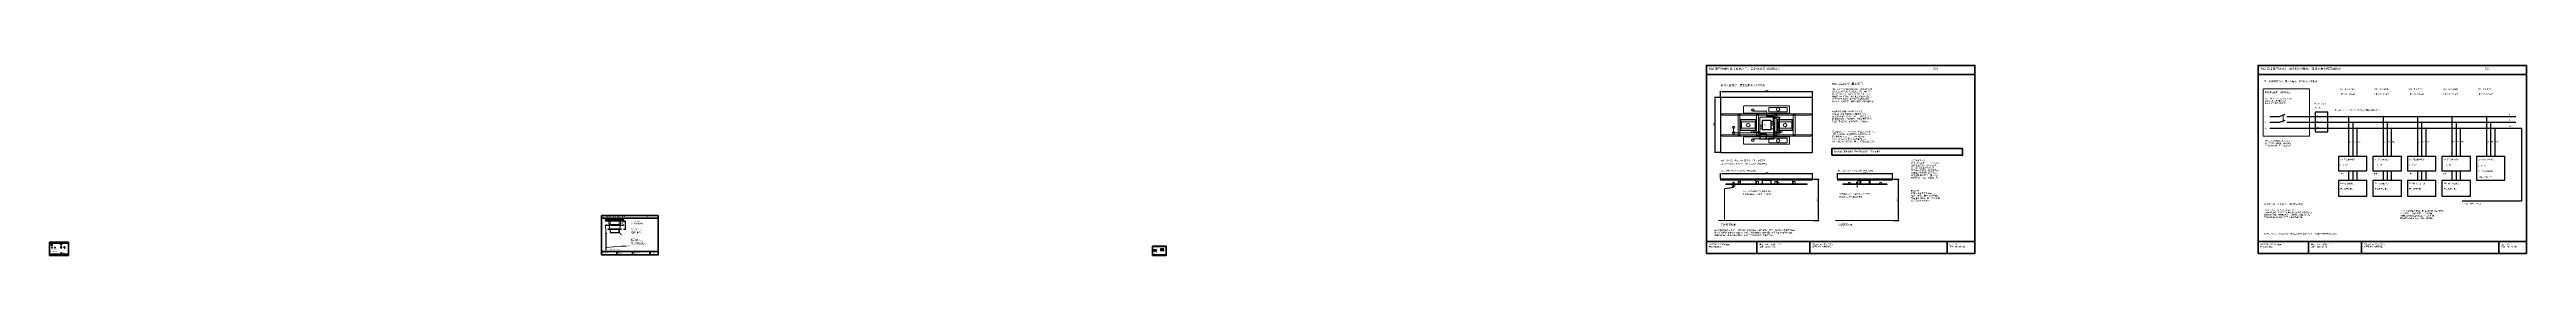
# Model space of a CAD drawing. Header units: millimetres. Extents: x 50 to 432208, y 2 to 4150.
# Drawn here: x 324005 to 377890, y 2 to 4150 of the extents above; entities that cross this region are included whole.
import ezdxf

# ---------------------------------------------------------------- set-up
doc = ezdxf.new("R2010")
doc.units = ezdxf.units.MM
doc.linetypes.add('CENTER', pattern=[5.08, 3.175, -0.635, 0.635, -0.635])
doc.linetypes.add('DASHED', pattern=[1.524, 1.27, -0.254])
for name, color, linetype, lineweight in [('CENTER', 8, 'CENTER', 13), ('DIM', 7, 'Continuous', 13), ('FRAME', 7, 'Continuous', 35), ('HATCH', 8, 'Continuous', 9), ('HIDDEN', 8, 'DASHED', 13), ('NOTE', 7, 'Continuous', 18), ('OUTLINE', 7, 'Continuous', 25)]:
    doc.layers.add(name, color=color, linetype=linetype, lineweight=lineweight)
doc.styles.add('CN', font='Arial Unicode.ttf')
doc.dimstyles.new('D0_5', dxfattribs={"dimtxt": 1.5, "dimasz": 1.1, "dimexe": 0.6, "dimexo": 0.5, "dimgap": 0.4, "dimtad": 1, "dimdsep": 46, "dimtxsty": 'CN', "dimcen": 2.5, "dimclrd": 7, "dimclre": 7, "dimclrt": 7, "dimazin": 3, "dimtfac": 1, "dimtmove": 0, "dimatfit": 3})
doc.dimstyles.new('D1', dxfattribs={"dimtxt": 3, "dimasz": 2.2, "dimexe": 1.2, "dimexo": 1, "dimgap": 0.8, "dimtad": 1, "dimdsep": 46, "dimtxsty": 'CN', "dimcen": 2.5, "dimclrd": 7, "dimclre": 7, "dimclrt": 7, "dimazin": 3, "dimtfac": 1, "dimtmove": 0, "dimatfit": 3})
doc.dimstyles.new('D10', dxfattribs={"dimtxt": 30, "dimasz": 22, "dimexe": 12, "dimexo": 10, "dimgap": 8, "dimtad": 1, "dimdsep": 46, "dimtxsty": 'CN', "dimcen": 2.5, "dimclrd": 7, "dimclre": 7, "dimclrt": 7, "dimazin": 3, "dimtfac": 1, "dimtmove": 0, "dimatfit": 3})
doc.dimstyles.new('D3', dxfattribs={"dimtxt": 9, "dimasz": 6.6, "dimexe": 3.6, "dimexo": 3, "dimgap": 2.4, "dimtad": 1, "dimdsep": 46, "dimtxsty": 'CN', "dimcen": 2.5, "dimclrd": 7, "dimclre": 7, "dimclrt": 7, "dimazin": 3, "dimtfac": 1, "dimtmove": 0, "dimatfit": 3})

msp = doc.modelspace()

# ---------------------------------------------------------------- hatches: boundary and pattern name
at = {"layer": 'HATCH'}
h = msp.add_hatch(dxfattribs=at)
h.set_pattern_fill('ANSI31', scale=0.7, angle=45)
h.paths.add_polyline_path([(324322, 174), (324323.5, 174), (324323.5, 190.8), (324332.5, 190.8), (324332.5, 174), (324334, 174), (324334, 192.3), (324322, 192.3)])
h = msp.add_hatch(dxfattribs=at)
h.set_pattern_fill('ANSI31', scale=0.35, angle=45)
h.paths.add_polyline_path([(348024, 108), (348051, 108), (348051, 126), (348024, 126)])
h = msp.add_hatch(dxfattribs=at)
h.set_pattern_fill('ANSI31', scale=0.35, angle=45)
h.paths.add_polyline_path([(348051, 120), (348052, 120), (348052, 122), (348062, 122), (348062, 120), (348063, 120), (348063, 126), (348051, 126)])
h = msp.add_hatch(dxfattribs=at)
h.set_pattern_fill('ANSI31', scale=0.35, angle=45)
h.paths.add_polyline_path([(348063, 108), (348082, 108), (348082, 126), (348063, 126)])

# ---------------------------------------------------------------- linework, layer by layer
at = {"layer": 'CENTER'}
for p, q in [((361335, 3094), (361385, 3094)), ((361335, 2606), (361385, 2606)), ((336100, 661.25), (336110, 478.523)), ((336170, 753.25), (336190, 575.799)), ((336430, 753.25), (336410, 575.799)), ((360315, 770), (362405, 770)), ((362855, 770), (364145, 770)), ((348057, 88), (348057, 129))]:
    msp.add_line(p, q, dxfattribs=at)
for points in [[(361460, 2930), (361520, 2930), (361520, 2680), (360640, 2680), (360640, 2800), (360640, 2800)], [(360640, 2680), (360640, 2680), (360670, 2680), (361210, 2680), (361210, 2770), (361260, 2770)], [(361260, 2810), (361210, 2810), (361210, 2705), (361080, 2705), (361050, 2705)], [(361460, 2890), (361510, 2890), (361510, 3045), (361360, 3045), (361360, 3065), (361360, 3094), (361360, 3150), (361060, 3150), (361060, 3180)], [(361260, 2850), (361210, 2850), (361210, 2655), (361360, 2655), (361360, 2635), (361360, 2606), (361360, 2550), (361060, 2550), (361060, 2520)], [(361460, 2850), (361500, 2850), (361500, 3010), (361540, 3010)], [(361460, 2770), (361510, 2770), (361510, 2705), (361640, 2705), (361670, 2705)], [(363330, 1490), (363330, 1552), (363330, 1604), (363360, 1635), (363400, 1635)], [(360440, 790), (360440, 1460), (360640, 1490), (360640, 1552)]]:
    msp.add_lwpolyline(points, dxfattribs=at)
msp.add_circle((348207, 125), 6, dxfattribs=at)
at = {"layer": 'DIM'}
for points in [[(336110, 180), (336440, 210), (336550, 210)], [(336400, 530), (336430, 460), (336430, 460)], [(348057, 92), (348086, 81), (348086, 81)], [(348063, 119), (348075, 137), (348075, 137)], [(348063, 105), (348087, 98), (348087, 98)]]:
    msp.add_lwpolyline(points, dxfattribs=at)
for centre, radius in [((336110, 180), 1.5), ((336400, 530), 1.5), ((348057, 92), 0.25), ((348063, 119), 0.25), ((348063, 105), 0.25)]:
    msp.add_circle(centre, radius, dxfattribs=at)
at = {"layer": 'FRAME'}
for p, q in [((360050, 3950), (365890, 3950)), ((372050, 3950), (377890, 3950)), ((336015, 816), (337245, 816)), ((324005, 272), (324415, 272)), ((324005, 31), (324415, 31)), ((324115, 5), (324115, 31)), ((324230, 5), (324230, 31)), ((324355, 5), (324355, 31)), ((336015, 93), (337245, 93)), ((336345, 15), (336345, 93)), ((336690, 15), (336690, 93)), ((337065, 15), (337065, 93)), ((348002.5, 197.5), (348294.5, 197.5)), ((348002.5, 15.5), (348294.5, 15.5)), ((348057.5, 2.5), (348057.5, 15.5)), ((348115, 2.5), (348115, 15.5)), ((348264.5, 2.5), (348264.5, 15.5)), ((360050, 310), (365890, 310)), ((361150, 50), (361150, 310)), ((362300, 50), (362300, 310)), ((365290, 50), (365290, 310)), ((372050, 310), (377890, 310)), ((373150, 50), (373150, 310)), ((374300, 50), (374300, 310)), ((377290, 50), (377290, 310))]:
    msp.add_line(p, q, dxfattribs=at)
for points in [[(360050, 50), (365890, 50), (365890, 4150), (360050, 4150)], [(372050, 50), (377890, 50), (377890, 4150), (372050, 4150)], [(362780, 2190), (365620, 2190), (365620, 2340), (362780, 2340)], [(336015, 15), (337245, 15), (337245, 876), (336015, 876)], [(324005, 5), (324415, 5), (324415, 292), (324005, 292)], [(348002.5, 2.5), (348294.5, 2.5), (348294.5, 207.5), (348002.5, 207.5)]]:
    msp.add_lwpolyline(points, close=True, dxfattribs=at)
at = {"layer": 'HIDDEN'}
for p, q in [((372600, 2910), (372600, 3090)), ((324243, 244.5), (324273, 244.5)), ((324243, 235.5), (324273, 235.5)), ((324243, 190.8), (324273, 190.8)), ((324268, 42), (324268, 66)), ((348051, 122), (348063, 122)), ((348054, 108), (348054, 120)), ((348060, 108), (348060, 120)), ((348172, 137), (348247, 137))]:
    msp.add_line(p, q, dxfattribs=at)
for points in [[(360860, 3110), (361860, 3110), (361860, 3270), (360860, 3270)], [(361410, 3135), (361810, 3135), (361810, 3235), (361410, 3235)], [(372160, 2610), (373170, 2610), (373170, 3640), (372160, 3640)], [(360388.5, 3065), (362331.5, 3065), (362331.5, 3095), (360388.5, 3095)], [(360730, 3086), (360790, 3086), (360790, 3089), (360730, 3089)], [(360740, 2614), (360780, 2614), (360780, 3086), (360740, 3086)], [(360810, 2780), (361110, 2780), (361110, 2920), (360810, 2920)], [(361130, 3086), (361190, 3086), (361190, 3089), (361130, 3089)], [(361140, 2614), (361180, 2614), (361180, 3086), (361140, 3086)], [(361210, 2680), (361510, 2680), (361510, 3020), (361210, 3020)], [(361530, 3086), (361590, 3086), (361590, 3089), (361530, 3089)], [(361540, 2614), (361580, 2614), (361580, 3086), (361540, 3086)], [(361610, 2780), (361910, 2780), (361910, 2920), (361610, 2920)], [(361930, 3086), (361990, 3086), (361990, 3089), (361930, 3089)], [(361940, 2614), (361980, 2614), (361980, 3086), (361940, 3086)], [(360388.5, 2605), (362331.5, 2605), (362331.5, 2635), (360388.5, 2635)], [(360730, 2611), (360790, 2611), (360790, 2614), (360730, 2614)], [(360860, 2430), (361860, 2430), (361860, 2590), (360860, 2590)], [(361130, 2611), (361190, 2611), (361190, 2614), (361130, 2614)], [(361410, 2465), (361810, 2465), (361810, 2565), (361410, 2565)], [(361530, 2611), (361590, 2611), (361590, 2614), (361530, 2614)], [(361930, 2611), (361990, 2611), (361990, 2614), (361930, 2614)], [(360740, 1568), (360780, 1568), (360780, 1618), (360740, 1618)], [(360795, 1556), (361125, 1556), (361125, 1652), (360795, 1652)], [(361140, 1568), (361180, 1568), (361180, 1618), (361140, 1618)], [(361540, 1568), (361580, 1568), (361580, 1618), (361540, 1618)], [(361595, 1556), (361925, 1556), (361925, 1652), (361595, 1652)], [(361940, 1568), (361980, 1568), (361980, 1618), (361940, 1618)], [(363385, 1556), (363615, 1556), (363615, 1652), (363385, 1652)], [(360475.3, 1552), (362244.7, 1552), (362244.7, 1567), (360475.3, 1567)], [(360624.4, 1552), (360655.6, 1552), (360655.6, 1604), (360624.4, 1604)], [(363015.3, 1552), (363984.7, 1552), (363984.7, 1567), (363015.3, 1567)], [(363318.25, 1552), (363341.75, 1552), (363341.75, 1604), (363318.25, 1604)], [(336110, 660.5), (336490, 660.5), (336490, 662), (336110, 662)], [(336150, 752), (336450, 752), (336450, 754), (336150, 754)], [(336200, 680), (336400, 680), (336400, 750), (336200, 750)], [(324242, 60.5), (324265.4, 60.5), (324265.4, 62), (324242, 62)], [(348054.5, 97.4), (348059.5, 97.4), (348059.5, 100.4), (348054.5, 100.4)], [(348187, 112), (348227, 112), (348227, 152), (348187, 152)]]:
    msp.add_lwpolyline(points, close=True, dxfattribs=at)
at = {"layer": 'NOTE'}
for centre, radius in [((360640, 2800), 26), ((360640, 2680), 26), ((360960, 2850), 39), ((361050, 2705), 26), ((361060, 3180), 26), ((361540, 3010), 25), ((361610, 3190), 37), ((361670, 2705), 26), ((361760, 2850), 39), ((361060, 2520), 26), ((361610, 2510), 37), ((360640, 1530), 28), ((361610, 1577), 24), ((363160, 1577), 24), ((363840, 1577), 24)]:
    msp.add_circle(centre, radius, dxfattribs=at)
at = {"layer": 'OUTLINE'}
for p, q in [((360360, 3435), (360360, 2265)), ((362345, 3450), (360375, 3450)), ((362360, 2265), (362360, 3435)), ((372310, 3040), (372520, 3040)), ((372310, 2910), (372520, 2910)), ((372310, 2780), (372520, 2780)), ((372520, 3040), (372640, 3090)), ((372520, 2910), (372640, 2960)), ((372520, 2780), (373170, 2780)), ((372680, 3040), (373170, 3040)), ((372680, 2910), (373170, 2910)), ((373170, 3040), (377660, 3040)), ((373170, 2910), (377660, 2910)), ((373170, 2780), (377660, 2780)), ((374020, 3040), (374020, 2160)), ((374110, 2910), (374110, 2160)), ((374200, 2780), (374200, 2160)), ((374770, 3040), (374770, 2160)), ((374860, 2910), (374860, 2160)), ((374950, 2780), (374950, 2160)), ((375520, 3040), (375520, 2160)), ((375610, 2910), (375610, 2160)), ((375700, 2780), (375700, 2160)), ((376270, 3040), (376270, 2160)), ((376360, 2910), (376360, 2160)), ((376450, 2780), (376450, 2160)), ((377020, 3040), (377020, 2160)), ((377110, 2910), (377110, 2160)), ((377200, 2780), (377200, 2160)), ((377630, 2780), (377780, 2780)), ((377780, 2780), (377780, 1190)), ((360375, 2250), (362345, 2250)), ((374020, 1850), (374020, 1640)), ((374110, 1850), (374110, 1640)), ((374200, 1850), (374200, 1640)), ((374770, 1850), (374770, 1640)), ((374860, 1850), (374860, 1640)), ((374950, 1850), (374950, 1640)), ((375520, 1850), (375520, 1640)), ((375610, 1850), (375610, 1640)), ((375700, 1850), (375700, 1640)), ((376270, 1850), (376270, 1640)), ((376360, 1850), (376360, 1640)), ((376450, 1850), (376450, 1640)), ((377780, 1190), (376490, 1190)), ((348172, 152), (348247, 152))]:
    msp.add_line(p, q, dxfattribs=at)
for points in [[(360795, 2735), (361125, 2735), (361125, 2965), (360795, 2965)], [(361260, 2750), (361460, 2750), (361460, 2950), (361260, 2950)], [(361595, 2735), (361925, 2735), (361925, 2965), (361595, 2965)], [(373290, 2700), (373570, 2700), (373570, 3130), (373290, 3130)], [(373800, 1850), (374420, 1850), (374420, 2160), (373800, 2160)], [(374550, 1850), (375170, 1850), (375170, 2160), (374550, 2160)], [(375300, 1850), (375920, 1850), (375920, 2160), (375300, 2160)], [(376050, 1850), (376670, 1850), (376670, 2160), (376050, 2160)], [(376800, 1650), (377420, 1650), (377420, 2160), (376800, 2160)], [(360360, 1652), (362360, 1652), (362360, 1670), (360360, 1670)], [(361260, 1570), (361460, 1570), (361460, 1640), (361260, 1640)], [(362900, 1652), (364100, 1652), (364100, 1670), (362900, 1670)], [(363400, 1570), (363600, 1570), (363600, 1640), (363400, 1640)], [(373800, 1300), (374420, 1300), (374420, 1640), (373800, 1640)], [(374550, 1300), (375170, 1300), (375170, 1640), (374550, 1640)], [(375300, 1300), (375920, 1300), (375920, 1640), (375300, 1640)], [(376050, 1300), (376670, 1300), (376670, 1640), (376050, 1640)], [(336100, 762), (336500, 762), (336500, 780), (336100, 780)], [(336100, 662), (336130, 662), (336130, 663), (336100, 663)], [(336150, 576.549), (336450, 576.549), (336450, 578.549), (336150, 578.549)], [(336200, 504.549), (336400, 504.549), (336400, 574.549), (336200, 574.549)], [(336470, 662), (336500, 662), (336500, 663), (336470, 663)], [(324048, 220), (324068, 220), (324068, 240), (324048, 240)], [(324048, 174), (324068, 174), (324068, 176), (324048, 176)], [(324115, 174), (324135, 174), (324135, 176), (324115, 176)], [(324243, 234), (324273, 234), (324273, 246), (324243, 246)], [(324243, 174), (324273, 174), (324273, 192.3), (324243, 192.3)], [(324255, 42), (324256.5, 42), (324256.5, 58.8), (324265.5, 58.8), (324265.5, 42), (324267, 42), (324267, 60.3), (324255, 60.3)], [(324322, 174), (324323.5, 174), (324323.5, 190.8), (324332.5, 190.8), (324332.5, 174), (324334, 174), (324334, 192.3), (324322, 192.3)], [(336109.25, 128.523), (336110.75, 128.523), (336110.75, 508.523), (336109.25, 508.523)], [(348024, 108), (348082, 108), (348082, 126), (348024, 126)], [(348036, 105), (348076, 105), (348076, 108), (348036, 108)], [(348051, 108), (348063, 108), (348063, 120), (348051, 120)], [(348051, 103.4), (348063, 103.4), (348063, 105), (348051, 105)], [(348052, 97.4), (348062, 97.4), (348062, 103.4), (348052, 103.4)], [(348054, 103.4), (348060, 103.4), (348060, 115.4), (348054, 115.4)], [(348172, 112), (348247, 112), (348247, 152), (348172, 152)]]:
    msp.add_lwpolyline(points, close=True, dxfattribs=at)
for centre, radius in [((361360, 3094), 10), ((374020, 3040), 7), ((374110, 2910), 7), ((374200, 2780), 7), ((374770, 3040), 7), ((374860, 2910), 7), ((374950, 2780), 7), ((375520, 3040), 7), ((375610, 2910), 7), ((375700, 2780), 7), ((376270, 3040), 7), ((376360, 2910), 7), ((376450, 2780), 7), ((377020, 3040), 7), ((377110, 2910), 7), ((377200, 2780), 7), ((361360, 2606), 10), ((336100, 661.25), 2.65), ((336170, 753.25), 2.65), ((336190, 575.799), 2.65), ((336410, 575.799), 2.65), ((336430, 753.25), 2.65), ((336460, 715), 3.25), ((324058, 230), 3.5), ((336110, 478.523), 2.65), ((348207, 125), 3.3)]:
    msp.add_circle(centre, radius, dxfattribs=at)
for centre, start, end in [((360375, 3435), 90, 180), ((362345, 3435), 0, 90), ((360375, 2265), 180, 270), ((362345, 2265), 270, 360)]:
    msp.add_arc(centre, 15, start, end, dxfattribs=at)

# ---------------------------------------------------------------- texts
at = {"layer": 'NOTE', "attachment_point": 1, "style": 'CN'}
for s, insert, char_height, width in [('R02 电气物理布线｜成品入口、五末端及三向检修位置', (360100, 4100), 46, 4840), ('R02 安装控制与真实接口', (362780, 3770), 43, 2840), ('E01', (364990, 4100), 40, 900), ('R02 五路电气原理｜L/N/PE分别接线，连接示意不按空间比例', (372100, 4100), 46, 4840), ('同一电源并联供电；圆点为接点，无圆点交叉不相连', (372180, 3820), 36, 5500), ('E02', (376990, 4100), 40, 900), ('俯视安装投影｜桌面左前角为XY原点', (360360, 3740), 42, 2280), ('JB1：Hammond1557HA2GY，200×200×70；\\PX900..1100/Y500..700/Z800..870，盖向下。\\P中央窗300×340：X850..1150/Y430..770；\\P箱固定于可下放板，两条独立防坠线见S10。\\P侧接头各突出≤30；维护线余量初设≥250，\\P按175.45下放行程、弯曲半径及首件轨迹核定。', (362780, 3650), 32, 2820), ('QF0：过流≤10A＋Type A 30mA\\P曲线/分断/上下级配合待核\\P本框不表示现场已经安装', (372200, 3440), 29, 940), ('现场供电边界｜待现场核定', (372200, 3580), 33, 940), ('X0 / C14入口', (373270, 3330), 30, 450), ('10A上限', (373270, 3240), 27, 430), ('W1：3×1.5mm²', (373830, 3650), 32, 670), ('L棕 / N蓝 / PE黄绿', (373830, 3540), 28, 670), ('W2：3×1.5mm²', (374580, 3650), 32, 670), ('L棕 / N蓝 / PE黄绿', (374580, 3540), 28, 670), ('W3：3×1.5mm²', (375330, 3650), 32, 670), ('L棕 / N蓝 / PE黄绿', (375330, 3540), 28, 670), ('W4：3×1.5mm²', (376080, 3650), 32, 670), ('L棕 / N蓝 / PE黄绿', (376080, 3540), 28, 670), ('W5：3×1.5mm²', (376830, 3650), 32, 670), ('L棕 / N蓝 / PE黄绿', (376830, 3540), 28, 670), ('X5', (360617.9, 2811.7), 17.16, 44.2), ('E1', (360926.85, 2867.55), 25.74, 66.3), ('X1', (361027.9, 2716.7), 17.16, 44.2), ('X4', (361037.9, 3191.7), 17.16, 44.2), ('JB1', (361280, 2875), 28, 170), ('PE', (361518.75, 3021.25), 16.5, 42.5), ('E2', (361578.55, 3206.65), 24.42, 62.9), ('X2', (361647.9, 2716.7), 17.16, 44.2), ('E1', (361726.85, 2867.55), 25.74, 66.3), ('A05两盒及桌面排插全部留在钢架；\\P移走用户设备/穿孔线后可单独拆木面。\\PX1/X2供两盒；X3/X4供两门；X5安全五孔。\\P四排插各接独立固定插座，均保留原装插头。\\P插座及固定器按厂家外形/插头实插选定。', (362780, 3160), 32, 2820), ('梁上过线层Z848..882净34；护管实际外径≤25，\\P暂取中心Z865，须校核弯头/线夹最大外廓。\\P两C腹板各φ20护口孔，X1000/Z842；\\PY355..357及843..845，仅护套线穿孔。\\PX0：X280/Y430/Z782，朝下；切口及罩见S04。', (362780, 2720), 32, 2820), ('L', (372190, 3055), 26, 100), ('N', (372190, 2925), 26, 100), ('PE', (372190, 2795), 26, 100), ('L', (373340, 3070), 24, 140), ('N', (373340, 2940), 24, 140), ('PE', (373340, 2810), 24, 140), ('JB1母线：XL0~5 / XN0~5 / XPE0~6；完整夹持点见E03', (373720, 3190), 28, 4040), ('L', (377510, 3100), 28, 190), ('N', (377510, 2970), 28, 190), ('PE', (377510, 2840), 28, 190), ('X0', (360617.9, 2691.7), 17.16, 44.2), ('X3', (361037.9, 2531.7), 17.16, 44.2), ('E2', (361578.55, 2526.65), 24.42, 62.9), ('图示路径须首件通路/门启闭核验后定长；非开槽指令', (362820, 2290), 31, 2750), ('现场10A接地插座→P0成品线\\P3×1.5mm²；只保留一处总进线\\PX0可拔总插接；PE不经主触点', (372200, 2520), 30, 1020), ('L1', (374035, 2500), 24, 180), ('N1', (374125, 2500), 24, 180), ('PE1', (374215, 2500), 24, 180), ('L2', (374785, 2500), 24, 180), ('N2', (374875, 2500), 24, 180), ('PE2', (374965, 2500), 24, 180), ('L3', (375535, 2500), 24, 180), ('N3', (375625, 2500), 24, 180), ('PE3', (375715, 2500), 24, 180), ('L4', (376285, 2500), 24, 180), ('N4', (376375, 2500), 24, 180), ('PE4', (376465, 2500), 24, 180), ('L5', (377035, 2500), 24, 180), ('N5', (377125, 2500), 24, 180), ('PE5', (377215, 2500), 24, 180), ('JB1：Z800..870；检修口Z782；桌面底Z882', (360360, 1870), 28, 2280), ('X1~X5仅安装区；成品外形、插头及弯线净空须实物核验', (360360, 2015), 29, 2500), ('实线：盒外廓；虚线：检修口/钢件；点划：线束路径', (360360, 2090), 30, 2380), ('JB1：Z800..870；检修口Z782；桌面底Z882', (362900, 1870), 28, 1480), ('入口附件已定型\\PRC320-03后罩：31.2×23.5×51。\\P罩包络至Z834，线外径≤8.5；\\PTE735278全绝缘快接3只。\\P罩/快接不作抗拉，独立夹护套。\\P门排插总包络400×100×86.5，\\P含固定器/用户插头，顶≤Z870。\\P到货尺对和实插，不冒充厂尺。', (364500, 2090), 32, 1250), ('插接', (373820, 1800), 24, 570), ('X1  固定接地插座', (373840, 2110), 31, 570), ('L   N   PE', (373840, 1990), 28, 570), ('插接', (374570, 1800), 24, 570), ('X2  固定接地插座', (374590, 2110), 31, 570), ('L   N   PE', (374590, 1990), 28, 570), ('插接', (375320, 1800), 24, 570), ('X3  固定接地插座', (375340, 2110), 31, 570), ('L   N   PE', (375340, 1990), 28, 570), ('插接', (376070, 1800), 24, 570), ('X4  固定接地插座', (376090, 2110), 31, 570), ('L   N   PE', (376090, 1990), 28, 570), ('X5 / E03 安全五孔', (376840, 2110), 31, 570), ('第五支路直接端接', (376840, 1860), 28, 570), ('负载插头直插本体', (376840, 1730), 26, 570), ('L   N   PE', (376840, 1980), 28, 570), ('X0', (360616.2, 1542.6), 18.48, 47.6), ('取消腿内穿线；X0朝下、始终可达', (360840, 1355), 30, 1640), ('R02：成品进线沿腿外侧线夹固定', (360840, 1420), 30, 1640), ('E2', (361589.6, 1587.8), 15.84, 40.8), ('两门排插原装线留活动余量', (362940, 1300), 30, 1400), ('中央盒盖向下；防坠下放见S10/E03', (362940, 1365), 30, 1400), ('E2', (363139.6, 1587.8), 15.84, 40.8), ('E2', (363819.6, 1587.8), 15.84, 40.8), ('断电边界\\P现场QF0未视为已安装。\\P电流、曲线、漏保和分断待核。\\P整桌预算见E02，实际负载待测。\\P拆桌面前拔总进线P0。', (364500, 1430), 32, 1250), ('总电流预算（现场填入，非额定总功率）', (372180, 1140), 35, 2580), ('原装线/原装插头', (373840, 1470), 28, 560), ('E01 左桌面排插', (373840, 1590), 30, 560), ('原装线/原装插头', (374590, 1470), 28, 560), ('E01 右桌面排插', (374590, 1590), 30, 560), ('原装线/原装插头', (375340, 1470), 28, 560), ('E02 前门八位排插', (375340, 1590), 30, 560), ('原装线/原装插头', (376090, 1470), 28, 560), ('E02 后门八位排插', (376090, 1590), 30, 560), ('XPE6→桌身专用PE0', (376520, 1150), 29, 1200), ('S10F 中央检修服务位 · 成品索长度、独立锚点及实体行程', (336030, 861), 13.8, 930), ('PE0', (336470, 725), 9.6, 120), ('载板锚点（XYZ，闭合时）：\\P固定(850,470,873.25)/(1150,730,873.25)。\\P移动(890,490,871.25)/(1110,710,871.25)。\\P各绳水平差X40/Y20，闭合高差2。\\P最大下放=√(183²−40²−20²)−2=175.45。\\P服务位板底Z696.55、箱底Z624.55。\\Pφ4.5机械锚与4个M5防脱点、PE孔分别独立。', (336651, 585), 9.6, 564), ('H23：GN111.2-150-C-BL，共4条。\\P型号150为索环根间长；端片孔心距约183。\\P两端片各宽14/T1.5/孔φ5.3；不可把150当孔心距。\\PH24：每端1套M4×16+双大垫T1+DIN985防松母。\\P每片独立用2条；不用PE或电缆承受金属件重量。', (336651, 759), 9.6, 564), ('S10F', (336975, 861), 12, 270), ('E01为物理路径与接口，完整三导体接线见E02；端子编号、颜色、线径和检修顺序见E03。\\P外壳/门片保护连接使用独立PE；铰链、油漆接触面和结构螺钉不得代替专用保护连接。\\P成品候选/官方资料/适配未检项见同版电气选型说明；未生产放行。', (360220, 570), 32, 5500), ('正视安装投影', (360360, 695), 40, 2000), ('右视安装投影', (362900, 695), 40, 1200), ('I1 + I2 + I3 + I4 + I5 ≤ I_allow ≤ 10A\\PI_allow取上游、P0/X0、线束和最弱器件的允许最小值。\\P五路实际电流：待铭牌/实测；USB电源AC输入计入。\\P不得把各排插2500W标称值相加成整桌功率。', (372180, 1010), 31, 2740), ('PE0先跨至焊接主框架；另3梁/两门各跨接主框架。\\PPE不中断、不接熔断器、不与N跨接。\\P四排插各有独立固定插座，不互相插接。\\P拔总进线并验无电后才可打开接线盒。', (375140, 990), 31, 2670), ('HW73005-L2000体验桌\\P制作深化 R02', (324010, 26), 3.1, 100), ('S10D 补强片 / S10E 锁接收座 · 成型三视与接触剖面', (324010, 287), 4.6, 310), ('补强片：φ7 H11居中，配DIN929 M5定位凸台；先焊母再与底盘内面点焊。\\P全局孔心(840/1160,450/750)，S10D底Z783、顶Z785；S04对应通过孔φ5.5。\\P中央盖T1.5攻M5仅防脱；SSC-M5-8穿盖1.5+盘1+片2，旋入M5焊母3.5。', (324022, 134), 3.2, 382), ('锁座：T1.5冷板，外包X30×Y12×Z18.3；两Y边下翻，底部焊在S04内面Z783。\\P近座X985..1015/Y342..354；远座X985..1015/Y846..858，外边距C腹板1。\\P接收面Z801.3；MS705锁舌触面Z801.5，名义间隙0.2。近门舌尖Y352.4，搭接10.4。\\P锁座与门口/锁舌按实物首件试扣；焊缝/漆膜不得侵入锁舌扫掠区。', (324022, 99), 3.2, 382), ('S10D 20×20×T2补强片 ×4', (324036, 267), 3.2, 165), ('俯视 / φ7 H11', (324048, 208), 3.2, 150), ('正视', (324048, 162), 3.2, 150), ('右视', (324115, 162), 3.2, 150), ('单位：mm    比例：1:1\\P日期：2026-10-01', (324120, 26), 3.1, 105), ('S10E 锁接收槽形座 ×2', (324228, 267), 3.2, 173), ('成型深化稿 · 未生产放行\\P未注外观工艺参照样板', (324235, 26), 3, 115), ('俯视', (324243, 222), 3.2, 150), ('正视', (324243, 162), 3.2, 150), ('锁舌/座剖面：实际间隙0.2\\PC腹板外侧净1', (324284, 62), 3.2, 114), ('右视 / 截面', (324322, 148), 3.2, 150), ('S10DE', (324325, 287), 4, 90), ('图页：28\\P签核：待实际签核', (324360, 26), 3, 55), ('HW73005-L2000体验桌\\P制作深化 R02', (336030, 78), 9.3, 300), ('右视服务位 / 省略框架；虚线为闭合位置', (336180, 133), 9.6, 600), ('单位：mm    比例：1:3\\P日期：2026-10-01', (336360, 78), 9.3, 315), ('S10B + 分线盒\\P下放175.45', (336430, 472), 9.6, 270), ('S10A竖挂Y410\\P最低边Z248.52', (336550, 222), 9.6, 270), ('盖锚点与释放动作：\\P固定(860/1140,400,781.25)。\\P移动闭合(860/1140,440,779.75)。\\P松4防脱螺钉，双手托盖，转竖后移至Y410。\\P竖挂孔心Z598.52；上边Z628.52、下边Z248.52。\\P先竖挂盖，再托住载板缓慢下放；禁止自由跌落。\\P先断电；维护线余量/最小弯曲半径按E03和首件核实。\\PPE0焊柱(1180,760,835)夹四环端；构造见S08，仅E16计料。\\P183及端片姿态按实物复核；本页不证明动态防坠承载。', (336651, 378), 9.6, 564), ('成型深化稿 · 未生产放行\\P未注外观工艺参照样板', (336705, 78), 9, 345), ('图页：29\\P签核：待实际签核', (337080, 78), 9, 165), ('HW73005-L2000体验桌\\P制作深化 R02', (348005, 13), 1.55, 50), ('D01 桌面可拆固定 · M6嵌件节点、工具柱及拆卸顺序', (348005, 205), 2.3, 242), ('八点位置（全局）：X580 / 850 / 1150 / 1420，前后Y328 / 872。\\P顶板仍为完整2000×1200×18，保留原翻盖、毛刷和20小孔；下方A05及排插留钢架。', (348015.5, 185.5), 1.6, 270), ('拆卸和复装顺序\\P1. 断开整桌进线电源并确认无电；移走桌面设备，释放经过小孔和毛刷的外接线。\\P2. 打开前后两原检修门，排插/活动线移到服务位；露出8根φ12工具柱。\\P3. 从下方卸8枚M6机螺钉，收纳垫圈；两人平托木面向上提离，避免刮伤盖板和护口。\\P4. 盒、排插、分线盒均留钢架；不把木面连接方式画成带电插拔结构。\\P5. 复装先对齐8嵌件，手旋全部螺钉后交替锁紧；扭矩由嵌件/木板首件保持力决定。', (348017, 45.5), 1.6, 267.5), ('木作与紧固控制\\PM6×12、外φ12木嵌件由底面盲装，顶端Z894；φ10只为厂商软木起始值，阻燃多层板先试钻。\\P盲孔加工深度不得超过14（至Z896），表面余厚≥4；嵌件自身上方余厚6。\\PM6×12螺钉穿耳3+平垫1.6，名义旋入嵌件7.4；须按实物验证不顶底、不穿面。\\P耳槽6.6×12沿X；原φ2.5×10盲孔取消。8孔与8耳同版钻模核对，勿现场盲拧。', (348017, 71), 1.6, 267.5), ('固定节点剖面 2:1 / 木面上表面Z900', (348020, 80), 1.6, 123.5), ('单位：mm    比例：2:1\\P日期：2026-10-01', (348060, 13), 1.55, 52.5), ('M6木嵌件 外φ12×长12', (348075, 139), 1.6, 45), ('φ12工具柱，向下到原检修口', (348086, 83), 1.6, 45), ('耳T3 + 平垫T1.6 + M6×12', (348087, 100), 1.6, 45), ('成型深化稿 · 未生产放行\\P未注外观工艺参照样板', (348117.5, 13), 1.5, 144.5), ('Y328孔心→门边Y340为12，工具净6', (348172, 100), 1.6, 113.5), ('近侧局部俯视 / 圈为φ12工具包络', (348172, 166), 1.6, 110), ('D01', (348249.5, 205), 2, 45), ('图页：30\\P签核：待实际签核', (348267, 13), 1.5, 27.5), ('HW73005-L2000体验桌\\P制作深化 R02', (360100, 260), 31, 1000), ('单位：mm    比例：1:10\\P日期：2026-10-01', (361200, 260), 31, 1050), ('成型深化稿 · 未生产放行\\P未注外观工艺参照样板', (362350, 260), 30, 2890), ('图页：31\\P签核：待实际签核', (365340, 260), 30, 550), ('HW73005-L2000体验桌\\P制作深化 R02', (372100, 260), 31, 1000), ('现场保护未核、成品认证/外包未核或保护试验未完成时，不得按本页直接通电放行。', (372180, 490), 31, 5530), ('单位：mm    比例：1:10\\P日期：2026-10-01', (373200, 260), 31, 1050), ('成型深化稿 · 未生产放行\\P未注外观工艺参照样板', (374350, 260), 30, 2890), ('图页：32\\P签核：待实际签核', (377340, 260), 30, 550)]:
    msp.add_mtext(s, dxfattribs=dict(at, insert=insert, char_height=char_height, width=width))

# ---------------------------------------------------------------- dimensions: what is measured, and where the dimension line sits
at = {"layer": 'DIM'}
for base, p1, p2, dimstyle in [((360240, 2250), (360360, 2250), (360360, 3450), 'D10'), ((361640, 2680), (361510, 2680), (361510, 3020), 'D10'), ((362490, 770), (362360, 770), (362360, 1670), 'D10'), ((364230, 770), (364100, 770), (364100, 1670), 'D10'), ((336535, 578.549), (336490, 578.549), (336490, 754), 'D3'), ((324038, 220), (324048, 220), (324048, 240), 'D1'), ((324346, 174), (324334, 174), (324334, 192.3), 'D1'), ((348019, 108), (348024, 108), (348024, 126), 'D0_5'), ((348092, 120), (348082, 120), (348082, 126), 'D0_5'), ((348087, 108), (348082, 108), (348082, 120), 'D0_5'), ((348214, 125), (348207, 125), (348207, 137), 'D0_5')]:
    msp.add_linear_dim(base=base, p1=p1, p2=p2, angle=90, dimstyle=dimstyle, dxfattribs=at).render()
for base, p1, p2, dimstyle in [((360360, 3580), (360360, 3450), (362360, 3450), 'D10'), ((361210, 2550), (361210, 2680), (361510, 2680), 'D10'), ((360360, 1790), (360360, 1670), (362360, 1670), 'D10'), ((362900, 1790), (362900, 1670), (364100, 1670), 'D10'), ((336100, 786), (336100, 762), (336500, 762), 'D3'), ((324048, 249), (324048, 240), (324068, 240), 'D1'), ((324243, 257), (324243, 246), (324273, 246), 'D1'), ((324322, 163), (324322, 174), (324334, 174), 'D1')]:
    msp.add_linear_dim(base=base, p1=p1, p2=p2, dimstyle=dimstyle, dxfattribs=at).render()

doc.saveas('drawing.dxf')
